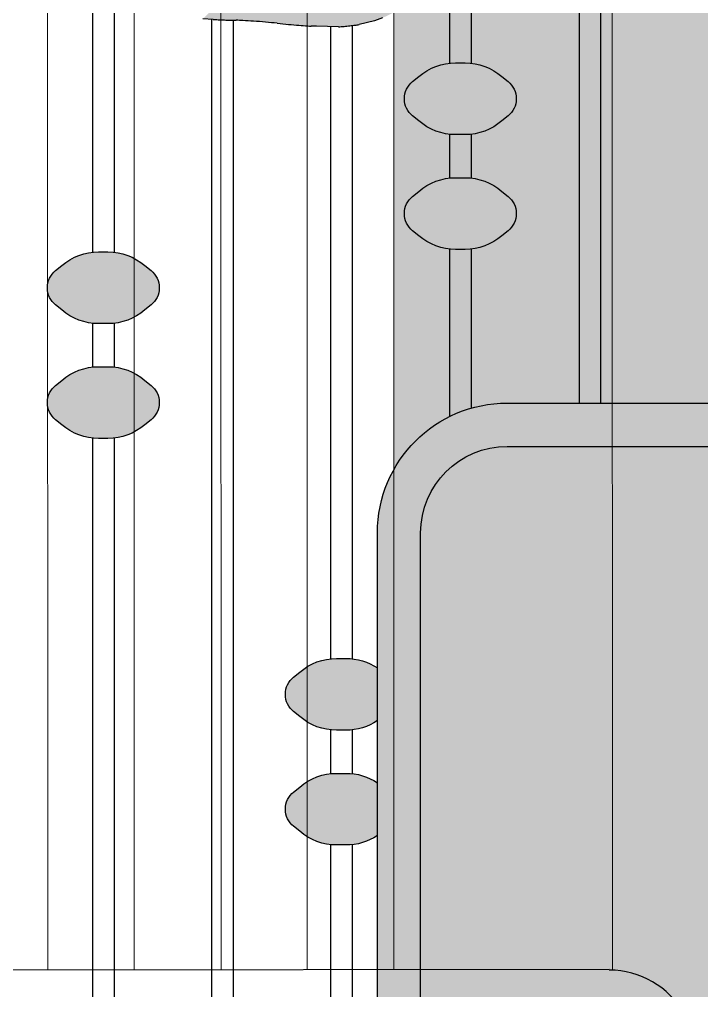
# Model space of a CAD drawing. Header units: millimetres. Extents: x 35877 to 3066687, y -650199 to -40525.
# Drawn here: x 144678.8 to 144694.56, y -179762.84 to -179740.4 of the extents above; entities that cross this region are included whole.
import ezdxf

# ---------------------------------------------------------------- set-up
doc = ezdxf.new("R2010")
doc.units = ezdxf.units.MM
doc.header["$MEASUREMENT"] = 0
for name, color, linetype, lineweight in [('A8_FURNITURE', 32, 'Continuous', 30), ('dim05', 1, 'Continuous', 13), ('Elevation 4.5', 206, 'Continuous', 5), ('FURNITURE', 32, 'Continuous', 9), ('NAME PLATE', 7, 'Continuous', 25)]:
    doc.layers.add(name, color=color, linetype=linetype, lineweight=lineweight)

msp = doc.modelspace()

# ---------------------------------------------------------------- hatches: boundary and pattern name
at = {"layer": 'dim05', "lineweight": 0, "true_color": 0xa47149, "transparency": 33554630}
h = msp.add_hatch(color=35, dxfattribs=at)
h.dxf.hatch_style = 1
h.paths.add_polyline_path([(144698.2313818289, -179711.3997529736), (144652.2392910167, -179711.3997529736), (144652.2469404274, -179803.3590777474), (144698.2390312396, -179803.3590777474), (144698.2377919418, -179788.4605452587), (144692.2390312396, -179788.4605452587), (144692.2390312396, -179791.3590777474, -0.4142135623730951), (144689.2390312396, -179794.3590777474), (144661.241477881, -179794.3590777474, -0.4142135623730951), (144658.241477881, -179791.3590777474), (144658.241477881, -179722.3649777924, -0.4142135623730951), (144661.241477881, -179719.3649777924), (144689.2390312396, -179719.3649777924, -0.4142135623730951), (144692.2390312396, -179722.3649777924), (144692.2390312396, -179749.2606801416), (144698.2345311972, -179749.2606801416)])
h = msp.add_hatch(color=35, dxfattribs=at)
h.dxf.hatch_style = 1
h.paths.add_polyline_path([(144698.2345311972, -179749.2606801416), (144690.072364573, -179749.2606801416, 0.4142135623730951), (144687.072364573, -179752.2606801416), (144687.072364573, -179785.4605452587, 0.4142135623730951), (144690.072364573, -179788.4605452587), (144698.2377919418, -179788.4605452587), (144698.2377087592, -179787.4605452587), (144690.072364573, -179787.4605452587, -0.4142135623730951), (144688.072364573, -179785.4605452587), (144688.072364573, -179752.2606801416, -0.4142135623730951), (144690.072364573, -179750.2606801416), (144698.2346143797, -179750.2606801416)])
h = msp.add_hatch(color=35, dxfattribs=at)
h.dxf.hatch_style = 1
h.paths.add_polyline_path([(144698.2346143797, -179750.2606801416), (144690.072364573, -179750.2606801416, 0.414213562373095), (144688.072364573, -179752.2606801416), (144688.072364573, -179785.4605452587, 0.4142135623730951), (144690.072364573, -179787.4605452587), (144698.2377087592, -179787.4605452587)])
at = {"layer": 'Elevation 4.5', "lineweight": 0, "true_color": 0x000000, "transparency": 33554628}
h = msp.add_hatch(color=18, dxfattribs=at)
h.dxf.hatch_style = 1
edge = h.paths.add_edge_path()
edge.add_arc((144705.3135284508, -179748.7601581318), 22.71277757108558, 507.18851789711357, 507.8382754307384, ccw=False)
edge.add_arc((144700.0334172624, -179745.3558608765), 16.43035654375045, 506.36276235670414, 507.1885178933482, ccw=False)
edge.add_arc((144701.0121193074, -179746.0070572031), 17.60590507442646, 505.7126965902337, 506.36267839571167, ccw=False)
edge.add_arc((144687.0232428421, -179736.4690343708), 0.674793347500813, 498.8310564494863, 505.71269656689344, ccw=False)
edge.add_arc((144687.4199594736, -179736.8159538733), 1.201801152872894, 484.0079692633073, 498.83105645645423, ccw=False)
edge.add_arc((144687.3983797828, -179736.7839702627), 1.163218327600577, 468.8201198875571, 484.007969265302, ccw=False)
edge.add_arc((144687.3611434928, -179736.6747211796), 1.047797777297143, 452.784597418169, 468.8200135968284, ccw=False)
edge.add_arc((144687.3472729953, -179736.3895470444), 0.7622865198643559, 432.43001919093206, 452.78459742634254, ccw=False)
edge.add_arc((144687.1880663477, -179736.8923438444), 1.289687106465092, 425.01576951251707, 432.4300191824818, ccw=False)
edge.add_arc((144686.6244960647, -179738.1017931858), 2.62399560651567, 420.65778612325323, 425.015769527549, ccw=False)
edge.add_arc((144686.0169451282, -179739.1825696302), 3.863832637452334, 417.08159717631605, 420.65778610862327, ccw=False)
edge.add_arc((144683.4347400094, -179743.1712413388), 8.615388727239672, 415.1179514214472, 417.0815971825976, ccw=False)
edge.add_arc((144655.9559975619, -179782.5874069585), 56.66448235709579, 414.95139004013964, 415.11795143395045, ccw=False)
edge.add_arc((144669.4359127348, -179763.3708130617), 33.19140002734221, 414.70247114536494, 414.95138999453985, ccw=False)
edge.add_arc((144648.8182906208, -179792.4927882763), 68.87298886579251, 414.599881686053, 414.7024711920124, ccw=False)
edge.add_arc((144688.5679135589, -179736.5598797369), 0.2543122433924807, 409.23396222174586, 414.5998816835639, ccw=False)
edge.add_arc((144688.7227564979, -179736.380277347), 0.01717651394238802, 298.2086449427716, 409.2339621064502, ccw=False)
edge.add_arc((144688.0443533937, -179735.1155191597), 1.452392192579913, 293.39255604367804, 298.2086449264236, ccw=False)
edge.add_arc((144687.9732301842, -179734.9511045169), 1.631530925651959, 287.9265988577175, 293.39255603968763, ccw=False)
edge.add_arc((144687.8085642096, -179734.442096892), 2.166510967779784, 283.5076512464655, 287.9265988597203, ccw=False)
edge.add_line((144688.3146074671, -179736.5486794313), (144688.1303025099, -179736.5929531681))
edge.add_line((144688.1303025099, -179736.5929531681), (144688.1393517052, -179736.7479395593))
edge.add_arc((144688.8911598978, -179736.7040437106), 0.7530885764697608, 183.3415367850405, 189.8132274063442)
edge.add_arc((144693.5830678898, -179735.8924949337), 5.514665208493895, 189.8132273977349, 191.3045693805245)
edge.add_arc((144694.233752908, -179735.7624281986), 6.178222552240888, 191.3045063873774, 192.83882660824)
edge.add_arc((144694.4849389915, -179735.7051858225), 6.435848517784304, 192.8387855309574, 194.327813124649)
edge.add_arc((144676.5693551789, -179740.2810738451), 12.0548760364553, 372.79593632246485, 374.32781313336847, ccw=False)
edge.add_arc((144684.4321247602, -179738.4952828632), 3.991862026780903, 369.3030193230325, 372.795936313089, ccw=False)
edge.add_arc((144685.0451288977, -179738.394862079), 3.370687006033028, 365.4349192712607, 369.3029465733015, ccw=False)
edge.add_arc((144681.8944379633, -179738.6946275369), 6.535606071972467, 363.0776751452507, 365.434919261805, ccw=False)
edge.add_arc((144685.8179142145, -179738.4836728624), 2.606462683265474, 348.2130280679449, 363.0776751474744, ccw=False)
edge.add_arc((144686.6137072671, -179738.6497338549), 1.793527977553087, 328.5414436490827, 348.21302806692677, ccw=False)
edge.add_arc((144686.6786031598, -179738.689437569), 1.717449979413286, 308.3756672838874, 328.5414436466636, ccw=False)
edge.add_arc((144686.3514982047, -179738.2763735822), 2.244346087587395, 291.87328044192355, 308.37566728397655, ccw=False)
edge.add_line((144687.1876406757, -179740.3591494053), (144687.008526582, -179740.4310558002))
edge.add_line((144687.008526582, -179740.4310558002), (144686.6492772804, -179740.5128554961))
edge.add_arc((144686.3543088431, -179738.9733887682), 1.567470632925063, 277.56564977978604, 280.84665759657577, ccw=False)
edge.add_arc((144685.8113024106, -179734.8850494852), 5.691712875962254, 276.30901441719755, 277.5656498050415, ccw=False)
edge.add_arc((144685.7498560816, -179734.3292772702), 6.250871535311828, 275.0656264996744, 276.3090143952424, ccw=False)
edge.add_arc((144685.8802773125, -179735.8005870328), 4.773792622310335, 273.5437563876856, 275.06562649984016, ccw=False)
edge.add_line((144686.175349207, -179740.5652516147), (144685.6685094619, -179740.5495378186))
edge.add_line((144685.6685094619, -179740.5495378186), (144685.5425778351, -179740.5495378186))
edge.add_arc((144685.5425778355, -179739.5009615624), 1.048576256143861, 265.59734921097856, 269.99999997773614, ccw=False)
edge.add_arc((144687.716876489, -179711.2605092123), 29.37260710579882, 265.2029313430513, 265.59734923576883, ccw=False)
edge.add_arc((144687.5132292171, -179713.6876196477), 26.9369681186945, 264.689736578647, 265.20285114690364, ccw=False)
edge.add_arc((144688.494320482, -179703.1327608433), 37.53732586980061, 264.28949384960623, 264.68967636624086, ccw=False)
edge.add_arc((144682.7863732261, -179760.2131086514), 19.82770500941959, 444.2894938446994, 445.0815518794412)
edge.add_arc((144682.7057302274, -179761.1500452042), 20.76810566715427, 445.0815098229188, 445.8465121889648)
edge.add_arc((144682.8697083167, -179758.8918604973), 18.50397515314464, 445.8464822961825, 446.602538210004)
edge.add_arc((144683.779211401, -179743.5717182185), 3.156859616249403, 446.6025382128933, 449.3996516514537)
edge.add_arc((144683.8958208958, -179732.4432004305), 7.972269097740296, 268.96301938768136, 269.39965163686344, ccw=False)
edge.add_line((144683.7515408592, -179740.4141638501), (144683.0413484542, -179740.3783971254))
edge.add_arc((144666.9170610678, -179723.0700727816), 23.65524752161354, 312.9716816911183, 316.0595494074697)
edge.add_arc((144672.4095213166, -179728.3851678258), 16.01214733226215, 316.1165142699844, 317.103223198142)
edge.add_arc((144681.3043248474, -179736.6497969156), 3.870416654803198, 317.1032232022504, 319.9367719981558)
edge.add_arc((144759.8834104341, -179802.7333855224), 98.80242968147073, 499.8483155018872, 499.9367720008196, ccw=False)
edge.add_arc((144746.6718396237, -179791.5879496906), 81.51757089850346, 499.7442981335809, 499.84824900162573, ccw=False)
edge.add_arc((144743.3803819081, -179788.8010489666), 77.20474009557171, 499.6546188707312, 499.7442492773851, ccw=False)
edge.add_arc((144689.0425992376, -179742.6452166186), 5.909891156234724, 499.0555394568858, 499.6546188897753, ccw=False)
edge.add_arc((144678.7042857337, -179733.6758371647), 7.776981894013973, 319.0555394373171, 322.7772869498338)
edge.add_arc((144665.3710979272, -179723.5470635541), 24.52111375975269, 322.7772869481498, 324.358603487159)
edge.add_arc((144663.4781729994, -179722.1897926965), 26.85035160999695, 324.3586034888878, 325.9132567067927)
edge.add_arc((144668.9934383979, -179725.9220473484), 20.19093142486694, 325.9132567050606, 327.8382754334737)
edge = h.paths.add_edge_path(flags=16)
edge.add_arc((144687.4357633544, -179736.2293024672), 0.2322651146118047, 320.0565319747831, 335.5046511043514)
edge.add_arc((144687.487737848, -179736.2529835134), 0.1751499683182469, 335.5046511316532, 368.709610807853)
edge.add_arc((144687.4969587614, -179736.2515709324), 0.1658214834924032, 368.7096107950683, 403.3021900527262)
edge.add_arc((144687.5345901564, -179736.2161061838), 0.1141120038685766, 403.3021900449339, 446.9972035332137)
edge.add_arc((144687.5352984765, -179736.2026032411), 0.1005904958060329, 446.9972035441938, 494.9999851013681)
edge.add_arc((144687.5318239509, -179736.1991287515), 0.09567680006221069, 494.9999690421509, 528.6741215180718)
edge.add_arc((144687.691707088, -179736.2311516585), 0.2587353297781608, 528.674121517435, 544.70662123329)
edge.add_arc((144687.7050600214, -179736.2300522941), 0.272133442740565, 184.7066212300402, 200.3928668957784)
edge.add_arc((144687.5705993802, -179736.280038704), 0.1286820390840577, 200.3928669125619, 227.8553518017901)
edge.add_arc((144687.5804955244, -179736.2691035667), 0.1434302898713241, 227.8553517775366, 249.4408274158013)
edge.add_arc((144687.5541138599, -179736.3394429938), 0.06830621089635083, 249.4408274535614, 287.0166619993391)
edge.add_arc((144687.5495742169, -179736.3246099199), 0.08381841382622764, 287.016661967595, 320.0565319813447)
edge = h.paths.add_edge_path(flags=16)
edge.add_arc((144686.4673349912, -179737.6391536657), 0.3224896342936749, 416.488537542685, 435.4540182361438)
edge.add_arc((144686.4228470431, -179737.8106080423), 0.4996217341068242, 435.4540182223546, 449.1167772766733)
edge.add_arc((144686.4222641509, -179737.8484180109), 0.5374361954011544, 449.116777292074, 462.3035776651715)
edge.add_arc((144686.4065929, -179737.7765647213), 0.4638938039961975, 462.3035776448494, 477.0290246828616)
edge.add_arc((144686.4786007682, -179737.9177113125), 0.622347246046015, 477.0290246944884, 488.8525266191497)
edge.add_arc((144686.5904073482, -179738.0565098911), 0.8005767519077509, 488.852526620897, 498.6414718494698)
edge.add_arc((144688.2420807068, -179739.5105324574), 3.00107817356593, 498.6414718435628, 502.7750812498119)
edge.add_arc((144739.6997370677, -179778.6043047275), 67.62470719938264, 502.7750812519495, 503.2057149838819)
edge.add_arc((144651.1062965496, -179712.3417247804), 43.00768952093476, 322.362346444899, 323.20571498449453, ccw=False)
edge.add_arc((144679.3175708717, -179734.0968807731), 7.382378137841509, 319.25591349601183, 322.36234644444687, ccw=False)
edge.add_arc((144680.4191191342, -179735.0458373977), 5.928443046414641, 315.6701561243863, 319.2559134963909, ccw=False)
edge.add_arc((144669.9172746949, -179724.7868318784), 20.60958506176154, 314.2519931123239, 315.6701561233273, ccw=False)
edge.add_arc((144697.2430337352, -179752.8355560049), 18.5494245306522, 494.2519931123489, 495.1327331369088)
edge.add_arc((144687.8339729656, -179743.4699891828), 5.27372242245683, 495.1327331428471, 497.3791390206788)
edge.add_arc((144689.6151156176, -179745.1090310665), 7.694244565161012, 497.379139006891, 498.5496968411185)
edge.add_arc((144683.8639548325, -179740.0297200246), 0.02122358009796283, 498.549696821558, 572.6178815668867)
edge.add_arc((144683.9516956093, -179739.9735688664), 0.125393616470867, 212.6178815554509, 264.115143123585)
edge.add_arc((144684.4816916324, -179734.8316124558), 5.294591959775962, 264.1151431314591, 267.5967918650779)
edge.add_arc((144684.4278687991, -179736.1140700541), 4.011005426326134, 267.5967918650412, 272.6627130661531)
edge.add_arc((144684.4890122115, -179737.4287956632), 2.694858799206424, 272.6627130656112, 279.4880150805329)
edge.add_arc((144684.4331372496, -179737.0944704668), 3.033820962743133, 279.4880150801967, 294.1875493503518)
edge.add_arc((144684.7221924165, -179737.7380213684), 2.328334852051495, 294.187549350941, 312.1125866089341)
edge.add_arc((144684.9201648308, -179737.9570250459), 2.033113430747092, 312.1125866110718, 331.436589996265)
edge.add_arc((144685.1015622853, -179738.0557731526), 1.826579595609213, 331.436513702412, 352.379205025697)
edge.add_arc((144685.4998756025, -179738.1090666411), 1.424716814798801, 352.3792050319467, 363.8392714698197)
edge.add_arc((144685.6130719634, -179738.1014702145), 1.311265848237073, 363.8392714641251, 376.0342070607451)
edge.add_arc((144685.8691241756, -179738.0278829567), 1.044849219870216, 376.0342070657481, 389.5828357131268)
edge.add_arc((144686.4152018665, -179737.717883999), 0.4169159444802546, 389.5828357105138, 416.4885375356303)
h = msp.add_hatch(color=18, dxfattribs=at)
h.dxf.hatch_style = 1
h.paths.add_polyline_path([(144690.2824834023, -179742.2238906581, 0.2335693837455621), (144690.0924500127, -179741.823750692), (144689.9477803446, -179741.7094513097, 0.1866468864992518), (144689.097707569, -179741.3929548197), (144688.8813743441, -179741.3929548197, 0.1866468864992447), (144688.0313015685, -179741.7094513097), (144687.8866319004, -179741.823750692, 0.2294381312187929), (144687.6965985108, -179742.2160779794, 0.2335693837448415), (144687.8866319004, -179742.6162179456), (144688.0313015685, -179742.7305173278, 0.1866468864992493), (144688.8813743441, -179743.0470138178), (144689.097707569, -179743.0470138178, 0.1866468864992456), (144689.9477803446, -179742.7305173278), (144690.0924500126, -179742.6162179456, 0.2294381312761698)])
h = msp.add_hatch(color=18, dxfattribs=at)
h.dxf.hatch_style = 1
h.paths.add_polyline_path([(144690.2824834023, -179744.8779496562, 0.2335693837455621), (144690.0924500127, -179744.47780969), (144689.9477803446, -179744.3635103077, 0.1866468864992518), (144689.097707569, -179744.0470138178), (144688.8813743441, -179744.0470138178, 0.1866468864992447), (144688.0313015685, -179744.3635103077), (144687.8866319004, -179744.4778096901, 0.2294381312187929), (144687.6965985108, -179744.8701369775, 0.2335693837448415), (144687.8866319004, -179745.2702769436), (144688.0313015685, -179745.3845763259, 0.1866468864992493), (144688.8813743441, -179745.7010728159), (144689.097707569, -179745.7010728159, 0.1866468864992456), (144689.9477803446, -179745.3845763259), (144690.0924500126, -179745.2702769437, 0.2294381312761698)])
h = msp.add_hatch(color=18, dxfattribs=at)
h.dxf.hatch_style = 1
h.paths.add_polyline_path([(144682.0330950627, -179746.5917741835, 0.2335693837455621), (144681.843061673, -179746.1916342174), (144681.698392005, -179746.0773348351, 0.1866468864992518), (144680.8483192294, -179745.7608383452), (144680.6319860044, -179745.7608383452, 0.1866468864992447), (144679.7819132289, -179746.0773348351), (144679.6372435608, -179746.1916342174, 0.2294381312187929), (144679.4472101711, -179746.5839615049, 0.2335693837448415), (144679.6372435608, -179746.984101471), (144679.7819132289, -179747.0984008533, 0.1866468864992493), (144680.6319860044, -179747.4148973432), (144680.8483192294, -179747.4148973432, 0.1866468864992456), (144681.698392005, -179747.0984008533), (144681.843061673, -179746.9841014711, 0.2294381312761698)])
h = msp.add_hatch(color=18, dxfattribs=at)
h.dxf.hatch_style = 1
h.paths.add_polyline_path([(144682.0330950627, -179749.2536458603, 0.2335693837455621), (144681.843061673, -179748.8535058942), (144681.698392005, -179748.7392065119, 0.1866468864992518), (144680.8483192294, -179748.422710022), (144680.6319860044, -179748.422710022, 0.1866468864992447), (144679.7819132289, -179748.7392065119), (144679.6372435608, -179748.8535058942, 0.2294381312187929), (144679.4472101711, -179749.2458331817, 0.2335693837448415), (144679.6372435608, -179749.6459731478), (144679.7819132289, -179749.7602725301, 0.1866468864992493), (144680.6319860044, -179750.07676902), (144680.8483192294, -179750.07676902, 0.1866468864992456), (144681.698392005, -179749.7602725301), (144681.843061673, -179749.6459731479, 0.2294381312761698)])
h = msp.add_hatch(color=18, dxfattribs=at)
h.dxf.hatch_style = 1
h.paths.add_polyline_path([(144687.072364573, -179755.3829084984, 0.1540341310282323), (144686.3479114558, -179755.1643258437), (144686.1315782309, -179755.1643258437, 0.1866468864992425), (144685.2815054553, -179755.4808223336), (144685.1368357872, -179755.5951217159, 0.2294381312187928), (144684.9468023975, -179755.9874490034, 0.2335693837448415), (144685.1368357872, -179756.3875889695), (144685.2815054553, -179756.5018883518, 0.1866468864992494), (144686.1315782309, -179756.8183848417), (144686.3479114558, -179756.8183848417, 0.154034131035368), (144687.072364573, -179756.599802187)])
h = msp.add_hatch(color=18, dxfattribs=at)
h.dxf.hatch_style = 1
h.paths.add_polyline_path([(144687.072364573, -179758.0291548178, 0.1540341310282323), (144686.3479114558, -179757.8105721631), (144686.1315782309, -179757.8105721631, 0.1866468864992425), (144685.2815054553, -179758.127068653), (144685.1368357872, -179758.2413680353, 0.2294381312187928), (144684.9468023975, -179758.6336953228, 0.2335693837448415), (144685.1368357872, -179759.0338352889), (144685.2815054553, -179759.1481346712, 0.1866468864992494), (144686.1315782309, -179759.4646311611), (144686.3479114558, -179759.4646311611, 0.154034131035368), (144687.072364573, -179759.2460485064)])
at = {"layer": 'NAME PLATE', "lineweight": 0, "true_color": 0x000000, "transparency": 33554687}
h = msp.add_hatch(color=18, dxfattribs=at)
h.dxf.hatch_style = 1
h.set_gradient(color1=(153, 155, 55), color2=(229, 232, 120), name='INVCYLINDER')
h.paths.add_polyline_path([(144692.4910565485, -179724.4331572106, 0.4109880837196706), (144687.4538590592, -179719.4511910097), (144687.4538590592, -179762.3972749645), (144692.4910565485, -179762.3936251742)], flags=17)
h.paths.add_polyline_path([(144692.4912237664, -179766.4111629302, 0.9852287181319922), (144692.4288207751, -179762.4127009826), (144687.4538590592, -179762.3972749645), (144687.4538590592, -179789.3580342925), (144663.3917152526, -179789.3580342925), (144663.3917152526, -179719.4508876503, 0.4142438736979137), (144658.4090339802, -179724.4331572536), (144658.3617678484, -179789.3826911348, 0.4139882622943566), (144663.3617663688, -179794.3865375537), (144687.4110802654, -179794.4050383065, 0.4196556007892562), (144692.5197180578, -179789.377809019)])

# ---------------------------------------------------------------- linework, layer by layer
at = {"layer": 'A8_FURNITURE', "linetype": 'ByBlock', "lineweight": 15, "transparency": 33554687}
for p, q in [((144679.4522911409, -179719.4049692161, 2.386277242904157), (144679.4555864432, -179762.3632447592)), ((144681.4522916368, -179719.4051021616, 2.384537402067849), (144681.4555877501, -179762.3676616167)), ((144683.4530435275, -179719.4052351571, -0.1817113195797617), (144683.4598282604, -179762.3533723591, -160.2193061978)), ((144685.4510302195, -179762.3516755908, -160.2096370109974), (144685.4537994516, -179719.4053681528, -0.182592512647517)), ((144692.4909968824, -179724.3858714471, -42.33362148404757), (144692.5077584983, -179762.3663314111, -172.4779544589025))]:
    msp.add_line(p, q, dxfattribs=at)
at = {"layer": 'A8_FURNITURE', "linetype": 'ByBlock', "transparency": 33554687}
msp.add_line((144669.4307355282, -179762.3623931173, 0.1018996002810582), (144692.4299073246, -179762.3457286614), dxfattribs=at)
at = {"layer": 'A8_FURNITURE', "linetype": 'ByBlock', "lineweight": 15, "transparency": 33554687}
msp.add_lwpolyline([(144687.451029573, -179762.349971326), (144687.4537993933, -179719.4055010982)], dxfattribs=at)
at = {"layer": 'A8_FURNITURE', "linetype": 'ByBlock', "transparency": 33554687}
msp.add_arc((144692.4299073246, -179764.36481556), 1.999999924652877, 269.9840513279892, 90, dxfattribs=at)
at = {"layer": 'Elevation 4.5', "color": 18, "lineweight": 30, "true_color": 0x000000, "transparency": 33554687}
for p, q in [((144688.7395409565, -179727.5944371949), (144688.7395409565, -179741.4069919509)), ((144689.2395409565, -179727.6118115953), (144689.2395409565, -179741.4069919508)), ((144680.4901526169, -179734.8462558144), (144680.4901526169, -179741.0447278958)), ((144680.9901526169, -179734.8462558144), (144680.9901526169, -179741.0277997584)), ((144683.2820084717, -179740.3951970857), (144683.0413484542, -179740.3783971254)), ((144683.2399487301, -179740.3922609853), (144683.2399487301, -179763.3994282343)), ((144683.7399487302, -179740.4139455923), (144683.7399487302, -179763.3994282343)), ((144685.6685094619, -179740.5495378186), (144685.5425767939, -179740.5495378186)), ((144686.175349207, -179740.5652516147), (144685.6685094619, -179740.5495378186)), ((144685.9897448433, -179740.5594972335), (144685.9897448433, -179755.1705502961)), ((144686.4897448433, -179740.5361831172), (144686.4897448433, -179755.1705502961)), ((144687.008526582, -179740.4310558002), (144686.6492772804, -179740.5128554961)), ((144687.1876391666, -179740.3591500111), (144687.008526582, -179740.4310558002)), ((144680.9901526169, -179741.0277997584), (144680.9901526169, -179745.7748754763)), ((144680.4901526169, -179741.0447278958), (144680.4901526169, -179745.7748754763)), ((144688.7395409565, -179743.0486020441), (144688.7395409565, -179744.0610509489)), ((144689.2395409565, -179743.0486020441), (144689.2395409565, -179744.0610509489)), ((144688.7395409565, -179745.7026610422), (144688.7395409565, -179749.573008062)), ((144689.2395409565, -179745.7026610422), (144689.2395409565, -179749.3785967244)), ((144680.4901526169, -179747.4164855695), (144680.4901526169, -179748.4289344744)), ((144680.9901526169, -179747.4164855695), (144680.9901526169, -179748.4289344744)), ((144680.4901526169, -179750.0705445676), (144680.4901526169, -179760.8490358703)), ((144680.9901526169, -179750.0705445676), (144680.9901526169, -179760.8494811018)), ((144680.9901526169, -179755.8674370296), (144680.9901526169, -179765.2953148955)), ((144680.4901526169, -179756.1305292917), (144680.4901526169, -179765.334684699)), ((144685.9897448433, -179756.8121603893), (144685.9897448433, -179757.8246092942)), ((144686.4897448433, -179756.8121603893), (144686.4897448433, -179757.8246092941)), ((144685.9897448433, -179759.4662193874), (144685.9897448433, -179774.5517245567)), ((144686.4897448433, -179759.4662193874), (144686.4897448433, -179774.5517245566))]:
    msp.add_line(p, q, dxfattribs=at)
for points in [[(144691.7390312396, -179749.2606801416), (144691.7390312396, -179722.3649777924, 0.4142135623730951), (144689.2390312396, -179719.8649777924), (144661.241477881, -179719.8649777924, 0.4142135623730951), (144658.741477881, -179722.3649777924), (144658.741477881, -179791.3590777474, 0.4142135623730951), (144661.241477881, -179793.8590777474), (144689.2390312396, -179793.8590777474, 0.4142135623730951), (144691.7390312396, -179791.3590777474), (144691.7390312396, -179788.4605452587)], [(144687.072364573, -179756.599802187, -0.1540341310353647), (144686.3479114558, -179756.8183848417), (144686.1315782309, -179756.8183848417, -0.1866468864992491), (144685.2815054553, -179756.5018883518), (144685.1368357872, -179756.3875889695, -0.2294381312374742), (144684.9468023975, -179755.995261682), (144684.9468023975, -179755.9874490034, -0.2294381312374741), (144685.1368357873, -179755.5951217159), (144685.2815054553, -179755.4808223336, -0.1866468864992491), (144686.1315782309, -179755.1643258437), (144686.3479114558, -179755.1643258437, -0.1540341310282269), (144687.072364573, -179755.3829084984)], [(144687.072364573, -179759.253861185, -0.1540341310315644), (144686.3479114558, -179759.4724438398), (144686.1315782309, -179759.4724438398, -0.1866468864992491), (144685.2815054553, -179759.1559473498), (144685.1368357872, -179759.0416479676, -0.2294381312374742), (144684.9468023975, -179758.6493206801), (144684.9468023975, -179758.6415080014, -0.2294381312374741), (144685.1368357873, -179758.249180714), (144685.2815054553, -179758.1348813317, -0.1866468864992491), (144686.1315782309, -179757.8183848417), (144686.3479114558, -179757.8183848417, -0.1540341310319655), (144687.072364573, -179758.0369674965)]]:
    msp.add_lwpolyline(points, format="xyb", dxfattribs=at)
for points in [[(144690.2824834023, -179742.2238906581), (144690.2824834023, -179742.2317033368, -0.2294381312374742), (144690.0924500127, -179742.6240306243), (144689.9477803446, -179742.7383300066, -0.1866468864992491), (144689.097707569, -179743.0548264965), (144688.8813743441, -179743.0548264965, -0.1866468864992491), (144688.0313015685, -179742.7383300066), (144687.8866319004, -179742.6240306243, -0.2294381312374742), (144687.6965985108, -179742.2317033368), (144687.6965985108, -179742.2238906581, -0.2294381312374741), (144687.8866319005, -179741.8315633707), (144688.0313015685, -179741.7172639884, -0.1866468864992491), (144688.8813743441, -179741.4007674984), (144689.097707569, -179741.4007674984, -0.1866468864992491), (144689.9477803446, -179741.7172639884), (144690.0924500127, -179741.8315633707, -0.2294381312374741)], [(144690.2824834023, -179744.8779496562), (144690.2824834023, -179744.8857623349, -0.2294381312374742), (144690.0924500127, -179745.2780896224), (144689.9477803446, -179745.3923890046, -0.1866468864992491), (144689.097707569, -179745.7088854946), (144688.8813743441, -179745.7088854946, -0.1866468864992491), (144688.0313015685, -179745.3923890046), (144687.8866319004, -179745.2780896224, -0.2294381312374742), (144687.6965985108, -179744.8857623349), (144687.6965985108, -179744.8779496562, -0.2294381312374741), (144687.8866319005, -179744.4856223688), (144688.0313015685, -179744.3713229865, -0.1866468864992491), (144688.8813743441, -179744.0548264965), (144689.097707569, -179744.0548264965, -0.1866468864992491), (144689.9477803446, -179744.3713229865), (144690.0924500127, -179744.4856223688, -0.2294381312374741)], [(144682.0330950627, -179746.5917741836), (144682.0330950627, -179746.5995868623, -0.2294381312374742), (144681.843061673, -179746.9919141497), (144681.698392005, -179747.106213532, -0.1866468864992491), (144680.8483192294, -179747.422710022), (144680.6319860044, -179747.422710022, -0.1866468864992491), (144679.7819132289, -179747.106213532), (144679.6372435608, -179746.9919141497, -0.2294381312374742), (144679.4472101711, -179746.5995868623), (144679.4472101711, -179746.5917741836, -0.2294381312374741), (144679.6372435608, -179746.1994468961), (144679.7819132289, -179746.0851475138, -0.1866468864992491), (144680.6319860044, -179745.7686510239), (144680.8483192294, -179745.7686510239, -0.1866468864992491), (144681.698392005, -179746.0851475138), (144681.843061673, -179746.1994468961, -0.2294381312374741)], [(144682.0330950627, -179749.2458331817), (144682.0330950627, -179749.2536458603, -0.2294381312374742), (144681.843061673, -179749.6459731478), (144681.698392005, -179749.7602725301, -0.1866468864992491), (144680.8483192294, -179750.07676902), (144680.6319860044, -179750.07676902, -0.1866468864992491), (144679.7819132289, -179749.7602725301), (144679.6372435608, -179749.6459731478, -0.2294381312374742), (144679.4472101711, -179749.2536458603), (144679.4472101711, -179749.2458331817, -0.2294381312374741), (144679.6372435608, -179748.8535058942), (144679.7819132289, -179748.7392065119, -0.1866468864992491), (144680.6319860044, -179748.422710022), (144680.8483192294, -179748.422710022, -0.1866468864992491), (144681.698392005, -179748.7392065119), (144681.843061673, -179748.8535058942, -0.2294381312374741)]]:
    msp.add_lwpolyline(points, format="xyb", close=True, dxfattribs=at)
for centre, radius, start, end in [((144683.6493329749, -179735.1332846924), 5.274717938023607, 266.0067643554226, 267.2349449276414), ((144684.0263038509, -179727.3279473314), 13.08915319337521, 267.2349539160437, 267.8578720971102), ((144684.0456065938, -179726.8113963585), 13.60606469751603, 267.8579505656648, 268.4765142993029), ((144683.8958208949, -179732.4432004314), 7.972269096788517, 268.4765259327721, 269.3996705361557), ((144683.779211401, -179743.5717182188), 3.156859616601853, 86.60256285979156, 89.3996039381553), ((144682.8697083161, -179758.8918604981), 18.50397515404232, 85.84647004990286, 86.60254241330394), ((144682.7057302281, -179761.1500452046), 20.7681056674129, 85.0814908770329, 85.84650128127561), ((144682.7863732266, -179760.2131086513), 19.8277050092522, 84.2894783309149, 85.08153203303686), ((144688.4943204853, -179703.1327608445), 37.53732586885415, 264.289502040615, 264.6896553610252), ((144687.5132292173, -179713.6876196444), 26.93696812207203, 264.6897073106151, 265.2028474573946), ((144687.7168764918, -179711.2605092126), 29.37260710572787, 265.2029279507498, 265.5973517087919), ((144685.5425778352, -179739.5009615628), 1.048576255737577, 265.5974186441573, 269.9999431039906), ((144685.8802773127, -179735.8005870337), 4.773792621397258, 273.5437563888298, 275.0655099281179), ((144685.7498560805, -179734.329277271), 6.250871534586711, 275.0655374832266, 276.308843704046), ((144685.811302412, -179734.8850494849), 5.691712876012644, 276.3088269271005, 277.5656545473501), ((144686.3543088428, -179738.9733887685), 1.567470632715429, 277.5656670727923, 280.8466576100811)]:
    msp.add_arc(centre, radius, start, end, dxfattribs=at)
at = {"layer": 'FURNITURE', "lineweight": 30, "transparency": 33554687}
for points in [[(144692.2390312396, -179749.2606801416), (144692.2390312396, -179722.3649777924, 0.414213562373095), (144689.2390312396, -179719.3649777924), (144661.241477881, -179719.3649777924, 0.414213562373095), (144658.241477881, -179722.3649777924), (144658.241477881, -179791.3590777474, 0.414213562373095), (144661.241477881, -179794.3590777474), (144689.2390312396, -179794.3590777474, 0.414213562373095), (144692.2390312396, -179791.3590777474), (144692.2390312396, -179788.4605452587)], [(144698.2390312396, -179788.4605452587), (144690.072364573, -179788.4605452587, -0.4142135623730951), (144687.072364573, -179785.4605452587), (144687.072364573, -179752.2606801416, -0.4142135623730951), (144690.072364573, -179749.2606801416), (144698.2390312396, -179749.2606801416)], [(144698.2390312396, -179787.4605452587), (144690.072364573, -179787.4605452587, -0.4142135623730951), (144688.072364573, -179785.4605452587), (144688.072364573, -179752.2606801416, -0.4142135623730951), (144690.072364573, -179750.2606801416), (144698.2390312396, -179750.2606801416)]]:
    msp.add_lwpolyline(points, format="xyb", dxfattribs=at)

doc.saveas('drawing.dxf')
